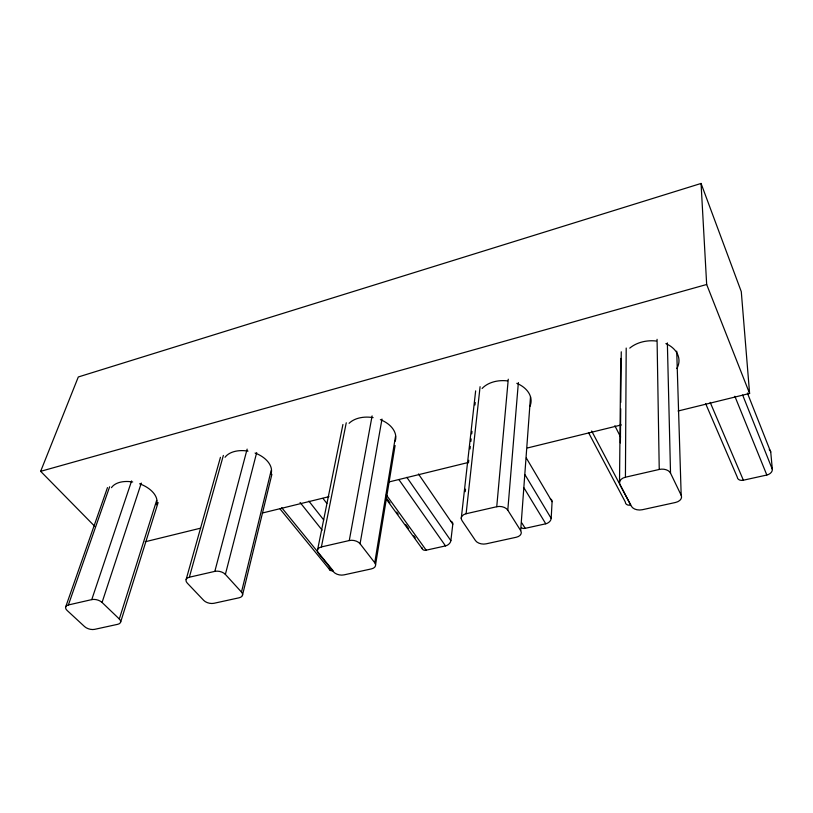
<?xml version="1.0" encoding="UTF-8"?>
<svg xmlns="http://www.w3.org/2000/svg" width="813" height="813" viewBox="0 0 813 813"><rect width="100%" height="100%" fill="white"/><g stroke="black" fill="none" stroke-linecap="round" stroke-linejoin="round"><path stroke-width="1.22" d="M676.721 351.145L681.182 495.259A8.791 5.711 -1.5 0 1 675.41 502.495L642.331 509.721A8.669 5.62 -0.2 0 1 631.376 506.225L619.994 484.639A8.821 5.833 0 0 1 625.431 477.211L626.203 348.055M620.39 442.892L620.715 408.736M620.776 402.415L621.264 351.805M619.516 482.394L620.746 358.421M521.57 527.8A5.508 3.831 -31.7 0 0 525.208 528.328L545.767 523.796A5.549 3.882 -30.8 0 0 551.184 518.409L552.088 501.662L526.336 458.034M480.087 386.683L466.113 513.745A8.313 5.335 6.1 0 0 461.987 520.584L475.453 540.554A8.181 5.163 5.6 0 0 486.174 543.826L516.225 537.261A8.262 5.254 4.6 0 0 520.676 530.604L530.503 396.835M520.676 530.604L507.79 510.168L518.369 382.557M466.113 513.745L496.743 506.723L508.267 379.204M461.245 518.511L475.646 390.88M465.229 491.682L465.514 489.172M468.471 462.78L468.755 460.27M470.026 448.959L470.3 446.449M470.869 441.418L471.154 438.908M471.713 433.878L471.997 431.368M474.955 404.986L475.239 402.465M421.937 547.688A5.335 3.608 -35.8 0 0 426.195 550.177L445.504 545.909A5.376 3.648 -35 0 0 450.859 540.665L452.8 524.202A5.315 3.577 -34.6 0 0 450.819 521.235M346.257 422.77L321.399 546.936A7.967 4.848 10.7 0 0 318.371 553.257L333.503 571.813A7.835 4.695 10.1 0 0 343.99 574.882L371.399 568.897A7.896 4.787 9.3 0 0 374.742 562.738L395.525 436.296M375.586 564.639L395.088 445.524M374.742 562.738L360.068 543.765L381.988 419.061M321.399 546.936L349.275 540.543L372.1 415.9M317.659 549.446L342.923 424.498M223.362 455.432L189.348 577.22A7.703 4.38 13.9 0 0 187.254 583.084L203.728 600.39A7.571 4.258 13.2 0 0 213.982 603.287L239.083 597.799A7.612 4.339 12.7 0 0 241.481 592.077L271.156 470.585M242.406 595.553L271.888 474.345M241.481 592.077L225.374 574.405L256.684 452.628M189.348 577.22L214.825 571.376L247.132 449.111M186.126 579.537L220.455 457.313M120.598 622.23L158.118 502.556M109.643 486.763L68.383 604.963A7.5 3.963 15.9 0 0 67.073 610.421L84.613 626.62A7.368 3.862 15.3 0 0 94.633 629.353L117.712 624.313A7.398 3.933 15 0 0 119.308 618.988L156.635 500.462M119.308 618.988L102.062 602.453L141.31 483.074M68.383 604.963L91.757 599.608L131.604 480.93M65.609 607.118L107.479 487.597M94.654 526.235L40.65 471.327L78.302 376.978L701.06 183.453L741.283 291.643L749.596 393.451L678.052 411.012M40.65 471.327L706.67 284.489L701.06 183.453M145.161 541.773L200.669 528.155M262.345 513.023L328.96 496.672M389.407 481.845L468.349 462.465M527.556 447.943L621.305 424.935M625.431 477.211L659.241 469.457A8.943 5.925 -1.4 0 1 670.522 473.146L681.182 495.259M705.674 403.705L737.259 477.119A6.016 4.268 -21.4 0 0 743.377 480.209L766.832 475.026A6.087 4.309 -20.3 0 0 772.34 469.335L770.734 452.038L747.411 393.065M281.735 507.719L333.086 570.716A5.203 3.374 -38.9 0 1 329.316 567.931M280.099 509.009L330.129 570.218M300.088 502.464L322.131 530.137M308.879 501.123L323.726 519.954M322.985 498.41L326.856 503.41M387.008 498.755L389.986 502.871M396.683 512.119L398.167 514.182M405.606 524.456L408.573 528.572M413.787 535.767L415.27 537.83M385.799 498.43L422.11 548.582M386.287 494.873L426.195 550.177M398.97 479.68L445.504 545.909M406.846 477.333L450.859 540.665M418.451 473.969L452.8 524.202M521.844 522.962L525.208 528.328M524.039 487.952L545.767 523.796M525.076 474.822L551.184 518.409M588.49 432.557L625.299 501.967A5.732 4.065 -26.8 0 0 630.715 505.056L591.651 430.981M614.862 425.738L620.593 437.018M710.186 402.374L743.377 480.209M734.861 396.266L766.832 475.026M742.645 395.037L772.34 469.335M706.67 284.489L749.596 393.451M667.361 342.893L670.522 473.146M657.067 339.316L659.241 469.457M91.757 599.608A7.53 4.045 15.6 0 1 102.062 602.453M111.483 487.668A24.166 14.461 16.9 0 1 132.712 481.987M139.602 483.786A24.166 14.461 16.9 0 1 156.37 504.771M225.018 457.282A24.786 15.874 14.5 0 1 248.016 451.124M255.079 453.034A24.786 15.874 14.5 0 1 270.922 474.335M380.382 419.66A25.579 17.398 10.6 0 1 395.159 441.256M349.092 423.309A25.579 17.398 10.6 0 1 373.126 417.638M516.794 383.33A26.646 18.984 4.9 0 1 529.863 406.49M482.119 388.472A26.646 18.984 4.9 0 1 507.403 380.891M665.877 343.614A28.201 20.518 -2.7 0 1 676.853 368.553M629.75 348.127A28.201 20.518 -2.7 0 1 656.213 341.033M214.825 571.376A7.754 4.472 13.4 0 1 225.374 574.405M550.34 498.877A5.498 3.791 -30.5 0 1 552.088 501.662M349.275 540.543A8.028 4.939 10 0 1 360.068 543.765M496.743 506.723A8.404 5.437 5 0 1 507.79 510.168M769.21 449.67A6.016 4.207 -20.5 0 1 770.734 452.038"/></g></svg>
